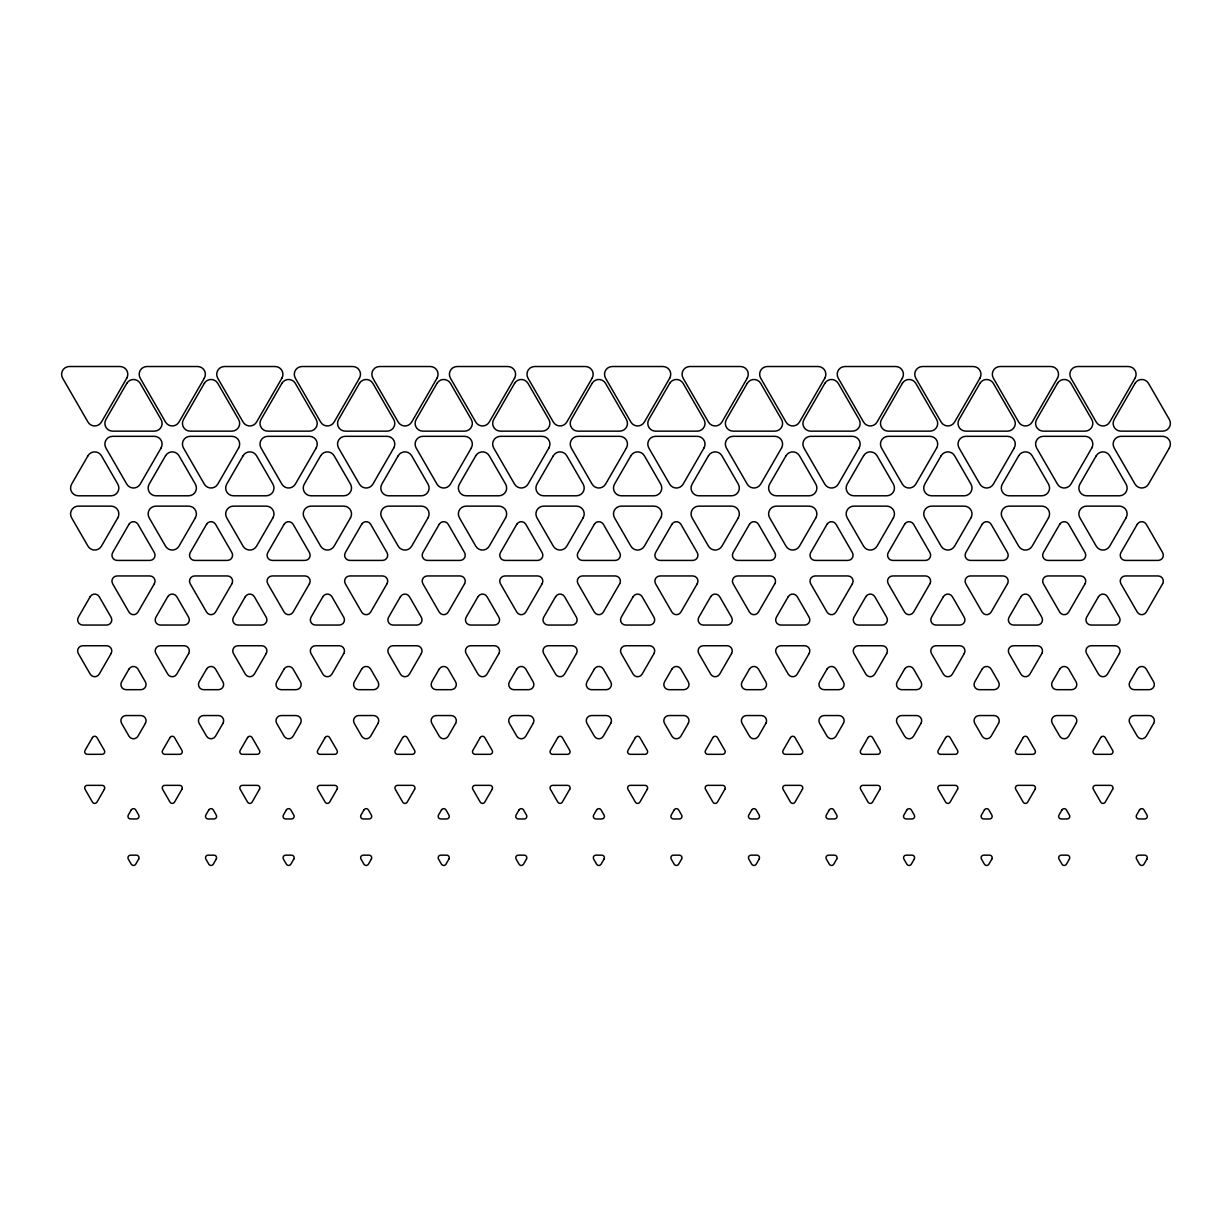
<?xml version="1.0" encoding="UTF-8"?>
<svg xmlns="http://www.w3.org/2000/svg" width="1232" height="1232" viewBox="0 0 1232 1232"><rect width="100%" height="100%" fill="white"/><g stroke="black" fill="none" stroke-linecap="round" stroke-linejoin="round"><path stroke-width="1.5" d="M126.773 378.162L101.424 422.099A7.762 7.762 0 0 1 87.996 422.099L62.632 378.162A7.762 7.762 0 0 1 69.362 366.52L120.058 366.52A7.762 7.762 0 0 1 126.773 378.162M126.773 383.352L105.89 419.527A7.762 7.762 0 0 0 112.605 431.154L154.37 431.154A7.762 7.762 0 0 0 161.084 419.527L140.202 383.352A7.762 7.762 0 0 0 126.773 383.352M87.996 455.732L71.595 484.161A7.762 7.762 0 0 0 78.309 495.788L111.111 495.788A7.762 7.762 0 0 0 117.825 484.161L101.424 455.732A7.762 7.762 0 0 0 87.996 455.732M117.825 517.763L101.424 546.192A7.762 7.762 0 0 1 87.996 546.192L71.595 517.763A7.762 7.762 0 0 1 78.309 506.136L111.111 506.136A7.762 7.762 0 0 1 117.825 517.763M161.084 447.955L140.202 484.145A7.762 7.762 0 0 1 126.773 484.145L105.89 447.955A7.762 7.762 0 0 1 112.605 436.328L154.37 436.328A7.762 7.762 0 0 1 161.084 447.955M204.343 378.162L178.979 422.099A7.762 7.762 0 0 1 165.55 422.099L140.202 378.162A7.762 7.762 0 0 1 146.916 366.52L197.613 366.52A7.762 7.762 0 0 1 204.343 378.162M204.327 383.352L183.46 419.527A7.762 7.762 0 0 0 190.175 431.154L231.924 431.154A7.762 7.762 0 0 0 238.638 419.527L217.771 383.352A7.762 7.762 0 0 0 204.327 383.352M165.55 455.732L149.149 484.161A7.762 7.762 0 0 0 155.863 495.788L188.665 495.788A7.762 7.762 0 0 0 195.38 484.161L178.979 455.732A7.762 7.762 0 0 0 165.55 455.732M129.006 524.247L112.605 552.675A5.174 5.174 0 0 0 117.086 560.421L149.888 560.421A5.174 5.174 0 0 0 154.37 552.675L137.969 524.247A5.174 5.174 0 0 0 129.006 524.247M90.229 596.642L78.309 617.309A5.174 5.174 0 0 0 82.79 625.055L106.63 625.055A5.174 5.174 0 0 0 111.111 617.309L99.191 596.642A5.174 5.174 0 0 0 90.229 596.642M111.111 653.499L99.191 674.166A5.174 5.174 0 0 1 90.229 674.166L78.309 653.499A5.174 5.174 0 0 1 82.79 645.737L106.63 645.737A5.174 5.174 0 0 1 111.111 653.499M154.37 583.691L137.969 612.119A5.174 5.174 0 0 1 129.006 612.119L112.605 583.691A5.174 5.174 0 0 1 117.086 575.945L149.888 575.945A5.174 5.174 0 0 1 154.37 583.691M195.38 517.763L178.979 546.192A7.762 7.762 0 0 1 165.55 546.192L149.149 517.763A7.762 7.762 0 0 1 155.863 506.136L188.665 506.136A7.762 7.762 0 0 1 195.38 517.763M238.638 447.955L217.771 484.145A7.762 7.762 0 0 1 204.327 484.145L183.46 447.955A7.762 7.762 0 0 1 190.175 436.328L231.924 436.328A7.762 7.762 0 0 1 238.638 447.955M281.897 378.162L256.549 422.099A7.762 7.762 0 0 1 243.104 422.099L217.756 378.162A7.762 7.762 0 0 1 224.47 366.52L275.183 366.52A7.762 7.762 0 0 1 281.897 378.162M281.897 383.352L261.015 419.527A7.762 7.762 0 0 0 267.729 431.154L309.478 431.154A7.762 7.762 0 0 0 316.208 419.527L295.326 383.352A7.762 7.762 0 0 0 281.897 383.352M243.104 455.732L226.703 484.161A7.762 7.762 0 0 0 233.433 495.788L266.22 495.788A7.762 7.762 0 0 0 272.95 484.161L256.549 455.732A7.762 7.762 0 0 0 243.104 455.732M206.576 524.247L190.175 552.675A5.174 5.174 0 0 0 194.656 560.421L227.443 560.421A5.174 5.174 0 0 0 231.924 552.675L215.523 524.247A5.174 5.174 0 0 0 206.576 524.247M167.783 596.642L155.863 617.309A5.174 5.174 0 0 0 160.345 625.055L184.184 625.055A5.174 5.174 0 0 0 188.665 617.309L176.746 596.642A5.174 5.174 0 0 0 167.783 596.642M129.006 669.038L121.568 681.943A5.174 5.174 0 0 0 126.034 689.689L140.941 689.689A5.174 5.174 0 0 0 145.407 681.943L137.969 669.038A5.174 5.174 0 0 0 129.006 669.038M92.462 737.537L85.023 750.457A2.587 2.587 0 0 0 87.256 754.323L102.148 754.323A2.587 2.587 0 0 0 104.397 750.457L96.943 737.537A2.587 2.587 0 0 0 92.462 737.537M104.397 789.235L96.943 802.14A2.587 2.587 0 0 1 92.462 802.14L85.023 789.235A2.587 2.587 0 0 1 87.256 785.354L102.148 785.354A2.587 2.587 0 0 1 104.397 789.235M145.407 723.307L137.969 736.212A5.174 5.174 0 0 1 129.006 736.212L121.568 723.307A5.174 5.174 0 0 1 126.034 715.546L140.941 715.546A5.174 5.174 0 0 1 145.407 723.307M188.665 653.499L176.746 674.166A5.174 5.174 0 0 1 167.783 674.166L155.863 653.499A5.174 5.174 0 0 1 160.345 645.737L184.184 645.737A5.174 5.174 0 0 1 188.665 653.499M231.924 583.691L215.523 612.119A5.174 5.174 0 0 1 206.576 612.119L190.175 583.691A5.174 5.174 0 0 1 194.656 575.945L227.443 575.945A5.174 5.174 0 0 1 231.924 583.691M272.95 517.763L256.549 546.192A7.762 7.762 0 0 1 243.104 546.192L226.703 517.763A7.762 7.762 0 0 1 233.433 506.136L266.22 506.136A7.762 7.762 0 0 1 272.95 517.763M316.208 447.955L295.326 484.145A7.762 7.762 0 0 1 281.897 484.145L261.015 447.955A7.762 7.762 0 0 1 267.729 436.328L309.478 436.328A7.762 7.762 0 0 1 316.208 447.955M359.451 378.162L334.103 422.099A7.762 7.762 0 0 1 320.674 422.099L295.326 378.162A7.762 7.762 0 0 1 302.04 366.52L352.737 366.52A7.762 7.762 0 0 1 359.451 378.162M359.451 383.352L338.569 419.527A7.762 7.762 0 0 0 345.299 431.154L387.048 431.154A7.762 7.762 0 0 0 393.763 419.527L372.88 383.352A7.762 7.762 0 0 0 359.451 383.352M320.674 455.732L304.273 484.161A7.762 7.762 0 0 0 310.988 495.788L343.79 495.788A7.762 7.762 0 0 0 350.504 484.161L334.103 455.732A7.762 7.762 0 0 0 320.674 455.732M284.13 524.247L267.729 552.675A5.174 5.174 0 0 0 272.21 560.421L305.012 560.421A5.174 5.174 0 0 0 309.478 552.675L293.093 524.247A5.174 5.174 0 0 0 284.13 524.247M245.353 596.642L233.433 617.309A5.174 5.174 0 0 0 237.899 625.055L261.754 625.055A5.174 5.174 0 0 0 266.235 617.309L254.3 596.642A5.174 5.174 0 0 0 245.353 596.642M206.576 669.038L199.122 681.943A5.174 5.174 0 0 0 203.603 689.689L218.495 689.689A5.174 5.174 0 0 0 222.977 681.943L215.523 669.038A5.174 5.174 0 0 0 206.576 669.038M170.031 737.537L162.578 750.457A2.587 2.587 0 0 0 164.826 754.323L179.718 754.323A2.587 2.587 0 0 0 181.951 750.457L174.513 737.537A2.587 2.587 0 0 0 170.031 737.537M131.254 809.932L128.282 815.076A2.587 2.587 0 0 0 130.515 818.957L136.459 818.957A2.587 2.587 0 0 0 138.692 815.076L135.72 809.932A2.587 2.587 0 0 0 131.254 809.932M138.692 859.027L135.72 864.186A2.587 2.587 0 0 1 131.254 864.186L128.282 859.027A2.587 2.587 0 0 1 130.515 855.162L136.459 855.162A2.587 2.587 0 0 1 138.692 859.027M181.951 789.235L174.513 802.14A2.587 2.587 0 0 1 170.031 802.14L162.578 789.235A2.587 2.587 0 0 1 164.826 785.354L179.718 785.354A2.587 2.587 0 0 1 181.951 789.235M222.977 723.307L215.523 736.212A5.174 5.174 0 0 1 206.576 736.212L199.122 723.307A5.174 5.174 0 0 1 203.603 715.546L218.495 715.546A5.174 5.174 0 0 1 222.977 723.307M266.235 653.499L254.3 674.166A5.174 5.174 0 0 1 245.353 674.166L233.433 653.499A5.174 5.174 0 0 1 237.899 645.737L261.754 645.737A5.174 5.174 0 0 1 266.235 653.499M309.478 583.691L293.093 612.119A5.174 5.174 0 0 1 284.13 612.119L267.729 583.691A5.174 5.174 0 0 1 272.21 575.945L305.012 575.945A5.174 5.174 0 0 1 309.478 583.691M350.504 517.763L334.103 546.192A7.762 7.762 0 0 1 320.674 546.192L304.273 517.763A7.762 7.762 0 0 1 310.988 506.136L343.79 506.136A7.762 7.762 0 0 1 350.504 517.763M393.763 447.955L372.88 484.145A7.762 7.762 0 0 1 359.451 484.145L338.569 447.955A7.762 7.762 0 0 1 345.299 436.328L387.048 436.328A7.762 7.762 0 0 1 393.763 447.955M437.021 378.162L411.673 422.099A7.762 7.762 0 0 1 398.229 422.099L372.88 378.162A7.762 7.762 0 0 1 379.595 366.52L430.291 366.52A7.762 7.762 0 0 1 437.021 378.162M437.006 383.352L416.139 419.527A7.762 7.762 0 0 0 422.853 431.154L464.603 431.154A7.762 7.762 0 0 0 471.317 419.527L450.45 383.352A7.762 7.762 0 0 0 437.006 383.352M398.229 455.732L381.828 484.161A7.762 7.762 0 0 0 388.542 495.788L421.344 495.788A7.762 7.762 0 0 0 428.058 484.161L411.673 455.732A7.762 7.762 0 0 0 398.229 455.732M361.684 524.247L345.283 552.675A5.174 5.174 0 0 0 349.765 560.421L382.567 560.421A5.174 5.174 0 0 0 387.048 552.675L370.647 524.247A5.174 5.174 0 0 0 361.684 524.247M322.907 596.642L310.988 617.309A5.174 5.174 0 0 0 315.469 625.055L339.308 625.055A5.174 5.174 0 0 0 343.79 617.309L331.87 596.642A5.174 5.174 0 0 0 322.907 596.642M284.13 669.038L276.676 681.943A5.174 5.174 0 0 0 281.158 689.689L296.05 689.689A5.174 5.174 0 0 0 300.531 681.943L293.093 669.038A5.174 5.174 0 0 0 284.13 669.038M247.586 737.537L240.148 750.457A2.587 2.587 0 0 0 242.381 754.323L257.272 754.323A2.587 2.587 0 0 0 259.505 750.457L252.067 737.537A2.587 2.587 0 0 0 247.586 737.537M208.809 809.932L205.836 815.076A2.587 2.587 0 0 0 208.085 818.957L214.014 818.957A2.587 2.587 0 0 0 216.262 815.076L213.29 809.932A2.587 2.587 0 0 0 208.809 809.932M216.262 859.027L213.29 864.186A2.587 2.587 0 0 1 208.809 864.186L205.836 859.027A2.587 2.587 0 0 1 208.085 855.162L214.014 855.162A2.587 2.587 0 0 1 216.262 859.027M259.505 789.235L252.067 802.14A2.587 2.587 0 0 1 247.586 802.14L240.148 789.235A2.587 2.587 0 0 1 242.381 785.354L257.272 785.354A2.587 2.587 0 0 1 259.505 789.235M300.531 723.307L293.093 736.212A5.174 5.174 0 0 1 284.13 736.212L276.676 723.307A5.174 5.174 0 0 1 281.158 715.546L296.05 715.546A5.174 5.174 0 0 1 300.531 723.307M343.79 653.499L331.87 674.166A5.174 5.174 0 0 1 322.907 674.166L310.988 653.499A5.174 5.174 0 0 1 315.469 645.737L339.308 645.737A5.174 5.174 0 0 1 343.79 653.499M387.048 583.691L370.647 612.119A5.174 5.174 0 0 1 361.684 612.119L345.283 583.691A5.174 5.174 0 0 1 349.765 575.945L382.567 575.945A5.174 5.174 0 0 1 387.048 583.691M428.058 517.763L411.673 546.192A7.762 7.762 0 0 1 398.229 546.192L381.828 517.763A7.762 7.762 0 0 1 388.542 506.136L421.344 506.136A7.762 7.762 0 0 1 428.058 517.763M471.317 447.955L450.45 484.145A7.762 7.762 0 0 1 437.006 484.145L416.139 447.955A7.762 7.762 0 0 1 422.853 436.328L464.603 436.328A7.762 7.762 0 0 1 471.317 447.955M514.576 378.162L489.227 422.099A7.762 7.762 0 0 1 475.783 422.099L450.435 378.162A7.762 7.762 0 0 1 457.149 366.52L507.861 366.52A7.762 7.762 0 0 1 514.576 378.162M514.576 383.352L493.693 419.527A7.762 7.762 0 0 0 500.408 431.154L542.157 431.154A7.762 7.762 0 0 0 548.887 419.527L528.004 383.352A7.762 7.762 0 0 0 514.576 383.352M475.783 455.732L459.397 484.161A7.762 7.762 0 0 0 466.112 495.788L498.914 495.788A7.762 7.762 0 0 0 505.628 484.161L489.227 455.732A7.762 7.762 0 0 0 475.783 455.732M439.254 524.247L422.853 552.675A5.174 5.174 0 0 0 427.335 560.421L460.121 560.421A5.174 5.174 0 0 0 464.603 552.675L448.202 524.247A5.174 5.174 0 0 0 439.254 524.247M400.462 596.642L388.542 617.309A5.174 5.174 0 0 0 393.023 625.055L416.863 625.055A5.174 5.174 0 0 0 421.344 617.309L409.424 596.642A5.174 5.174 0 0 0 400.462 596.642M361.684 669.038L354.246 681.943A5.174 5.174 0 0 0 358.728 689.689L373.619 689.689A5.174 5.174 0 0 0 378.085 681.943L370.647 669.038A5.174 5.174 0 0 0 361.684 669.038M325.156 737.537L317.702 750.457A2.587 2.587 0 0 0 319.935 754.323L334.827 754.323A2.587 2.587 0 0 0 337.075 750.457L329.622 737.537A2.587 2.587 0 0 0 325.156 737.537M286.363 809.932L283.391 815.076A2.587 2.587 0 0 0 285.639 818.957L291.584 818.957A2.587 2.587 0 0 0 293.817 815.076L290.844 809.932A2.587 2.587 0 0 0 286.363 809.932M293.817 859.027L290.844 864.186A2.587 2.587 0 0 1 286.363 864.186L283.391 859.027A2.587 2.587 0 0 1 285.639 855.162L291.584 855.162A2.587 2.587 0 0 1 293.817 859.027M337.075 789.235L329.622 802.14A2.587 2.587 0 0 1 325.156 802.14L317.702 789.235A2.587 2.587 0 0 1 319.935 785.354L334.827 785.354A2.587 2.587 0 0 1 337.075 789.235M378.085 723.307L370.647 736.212A5.174 5.174 0 0 1 361.684 736.212L354.246 723.307A5.174 5.174 0 0 1 358.728 715.546L373.619 715.546A5.174 5.174 0 0 1 378.085 723.307M421.344 653.499L409.424 674.166A5.174 5.174 0 0 1 400.462 674.166L388.542 653.499A5.174 5.174 0 0 1 393.023 645.737L416.863 645.737A5.174 5.174 0 0 1 421.344 653.499M464.603 583.691L448.202 612.119A5.174 5.174 0 0 1 439.254 612.119L422.853 583.691A5.174 5.174 0 0 1 427.335 575.945L460.121 575.945A5.174 5.174 0 0 1 464.603 583.691M505.628 517.763L489.227 546.192A7.762 7.762 0 0 1 475.783 546.192L459.397 517.763A7.762 7.762 0 0 1 466.112 506.136L498.914 506.136A7.762 7.762 0 0 1 505.628 517.763M548.887 447.955L528.004 484.145A7.762 7.762 0 0 1 514.576 484.145L493.693 447.955A7.762 7.762 0 0 1 500.408 436.328L542.157 436.328A7.762 7.762 0 0 1 548.887 447.955M592.13 378.162L566.782 422.099A7.762 7.762 0 0 1 553.353 422.099L528.004 378.162A7.762 7.762 0 0 1 534.719 366.52L585.416 366.52A7.762 7.762 0 0 1 592.13 378.162M592.13 383.352L571.248 419.527A7.762 7.762 0 0 0 577.977 431.154L619.727 431.154A7.762 7.762 0 0 0 626.441 419.527L605.559 383.352A7.762 7.762 0 0 0 592.13 383.352M553.353 455.732L536.952 484.161A7.762 7.762 0 0 0 543.666 495.788L576.468 495.788A7.762 7.762 0 0 0 583.183 484.161L566.782 455.732A7.762 7.762 0 0 0 553.353 455.732M516.809 524.247L500.408 552.675A5.174 5.174 0 0 0 504.889 560.421L537.691 560.421A5.174 5.174 0 0 0 542.172 552.675L525.771 524.247A5.174 5.174 0 0 0 516.809 524.247M478.031 596.642L466.112 617.309A5.174 5.174 0 0 0 470.593 625.055L494.432 625.055A5.174 5.174 0 0 0 498.914 617.309L486.994 596.642A5.174 5.174 0 0 0 478.031 596.642M439.254 669.038L431.801 681.943A5.174 5.174 0 0 0 436.282 689.689L451.174 689.689A5.174 5.174 0 0 0 455.655 681.943L448.202 669.038A5.174 5.174 0 0 0 439.254 669.038M402.71 737.537L395.256 750.457A2.587 2.587 0 0 0 397.505 754.323L412.397 754.323A2.587 2.587 0 0 0 414.63 750.457L407.191 737.537A2.587 2.587 0 0 0 402.71 737.537M363.933 809.932L360.961 815.076A2.587 2.587 0 0 0 363.194 818.957L369.138 818.957A2.587 2.587 0 0 0 371.371 815.076L368.414 809.932A2.587 2.587 0 0 0 363.933 809.932M371.371 859.027L368.414 864.186A2.587 2.587 0 0 1 363.933 864.186L360.961 859.027A2.587 2.587 0 0 1 363.194 855.162L369.138 855.162A2.587 2.587 0 0 1 371.371 859.027M414.63 789.235L407.191 802.14A2.587 2.587 0 0 1 402.71 802.14L395.256 789.235A2.587 2.587 0 0 1 397.505 785.354L412.397 785.354A2.587 2.587 0 0 1 414.63 789.235M455.655 723.307L448.202 736.212A5.174 5.174 0 0 1 439.254 736.212L431.801 723.307A5.174 5.174 0 0 1 436.282 715.546L451.174 715.546A5.174 5.174 0 0 1 455.655 723.307M498.914 653.499L486.994 674.166A5.174 5.174 0 0 1 478.031 674.166L466.112 653.499A5.174 5.174 0 0 1 470.593 645.737L494.432 645.737A5.174 5.174 0 0 1 498.914 653.499M542.172 583.691L525.771 612.119A5.174 5.174 0 0 1 516.809 612.119L500.408 583.691A5.174 5.174 0 0 1 504.889 575.945L537.691 575.945A5.174 5.174 0 0 1 542.172 583.691M583.183 517.763L566.782 546.192A7.762 7.762 0 0 1 553.353 546.192L536.952 517.763A7.762 7.762 0 0 1 543.666 506.136L576.468 506.136A7.762 7.762 0 0 1 583.183 517.763M626.441 447.955L605.559 484.145A7.762 7.762 0 0 1 592.13 484.145L571.248 447.955A7.762 7.762 0 0 1 577.977 436.328L619.727 436.328A7.762 7.762 0 0 1 626.441 447.955M669.7 378.162L644.351 422.099A7.762 7.762 0 0 1 630.907 422.099L605.559 378.162A7.762 7.762 0 0 1 612.273 366.52L662.985 366.52A7.762 7.762 0 0 1 669.7 378.162M669.684 383.352L648.817 419.527A7.762 7.762 0 0 0 655.532 431.154L697.281 431.154A7.762 7.762 0 0 0 703.996 419.527L683.129 383.352A7.762 7.762 0 0 0 669.684 383.352M630.907 455.732L614.506 484.161A7.762 7.762 0 0 0 621.236 495.788L654.023 495.788A7.762 7.762 0 0 0 660.752 484.161L644.351 455.732A7.762 7.762 0 0 0 630.907 455.732M594.363 524.247L577.977 552.675A5.174 5.174 0 0 0 582.443 560.421L615.245 560.421A5.174 5.174 0 0 0 619.727 552.675L603.326 524.247A5.174 5.174 0 0 0 594.363 524.247M555.586 596.642L543.666 617.309A5.174 5.174 0 0 0 548.148 625.055L571.987 625.055A5.174 5.174 0 0 0 576.468 617.309L564.549 596.642A5.174 5.174 0 0 0 555.586 596.642M516.809 669.038L509.37 681.943A5.174 5.174 0 0 0 513.836 689.689L528.728 689.689A5.174 5.174 0 0 0 533.21 681.943L525.771 669.038A5.174 5.174 0 0 0 516.809 669.038M480.264 737.537L472.826 750.457A2.587 2.587 0 0 0 475.059 754.323L489.951 754.323A2.587 2.587 0 0 0 492.199 750.457L484.746 737.537A2.587 2.587 0 0 0 480.264 737.537M441.487 809.932L438.515 815.076A2.587 2.587 0 0 0 440.763 818.957L446.692 818.957A2.587 2.587 0 0 0 448.941 815.076L445.969 809.932A2.587 2.587 0 0 0 441.487 809.932M448.941 859.027L445.969 864.186A2.587 2.587 0 0 1 441.487 864.186L438.515 859.027A2.587 2.587 0 0 1 440.763 855.162L446.692 855.162A2.587 2.587 0 0 1 448.941 859.027M492.199 789.235L484.746 802.14A2.587 2.587 0 0 1 480.264 802.14L472.826 789.235A2.587 2.587 0 0 1 475.059 785.354L489.951 785.354A2.587 2.587 0 0 1 492.199 789.235M533.21 723.307L525.771 736.212A5.174 5.174 0 0 1 516.809 736.212L509.37 723.307A5.174 5.174 0 0 1 513.836 715.546L528.728 715.546A5.174 5.174 0 0 1 533.21 723.307M576.468 653.499L564.549 674.166A5.174 5.174 0 0 1 555.586 674.166L543.666 653.499A5.174 5.174 0 0 1 548.148 645.737L571.987 645.737A5.174 5.174 0 0 1 576.468 653.499M619.727 583.691L603.326 612.119A5.174 5.174 0 0 1 594.363 612.119L577.977 583.691A5.174 5.174 0 0 1 582.443 575.945L615.245 575.945A5.174 5.174 0 0 1 619.727 583.691M660.752 517.763L644.351 546.192A7.762 7.762 0 0 1 630.907 546.192L614.506 517.763A7.762 7.762 0 0 1 621.236 506.136L654.023 506.136A7.762 7.762 0 0 1 660.752 517.763M703.996 447.955L683.129 484.145A7.762 7.762 0 0 1 669.684 484.145L648.817 447.955A7.762 7.762 0 0 1 655.532 436.328L697.281 436.328A7.762 7.762 0 0 1 703.996 447.955M747.254 378.162L721.906 422.099A7.762 7.762 0 0 1 708.477 422.099L683.113 378.162A7.762 7.762 0 0 1 689.843 366.52L740.54 366.52A7.762 7.762 0 0 1 747.254 378.162M747.254 383.352L726.372 419.527A7.762 7.762 0 0 0 733.086 431.154L774.851 431.154A7.762 7.762 0 0 0 781.565 419.527L760.683 383.352A7.762 7.762 0 0 0 747.254 383.352M708.477 455.732L692.076 484.161A7.762 7.762 0 0 0 698.79 495.788L731.592 495.788A7.762 7.762 0 0 0 738.307 484.161L721.906 455.732A7.762 7.762 0 0 0 708.477 455.732M671.933 524.247L655.532 552.675A5.174 5.174 0 0 0 660.013 560.421L692.8 560.421A5.174 5.174 0 0 0 697.281 552.675L680.88 524.247A5.174 5.174 0 0 0 671.933 524.247M633.156 596.642L621.221 617.309A5.174 5.174 0 0 0 625.702 625.055L649.557 625.055A5.174 5.174 0 0 0 654.023 617.309L642.103 596.642A5.174 5.174 0 0 0 633.156 596.642M594.363 669.038L586.925 681.943A5.174 5.174 0 0 0 591.406 689.689L606.298 689.689A5.174 5.174 0 0 0 610.779 681.943L603.326 669.038A5.174 5.174 0 0 0 594.363 669.038M557.834 737.537L550.381 750.457A2.587 2.587 0 0 0 552.629 754.323L567.521 754.323A2.587 2.587 0 0 0 569.754 750.457L562.3 737.537A2.587 2.587 0 0 0 557.834 737.537M519.042 809.932L516.085 815.076A2.587 2.587 0 0 0 518.318 818.957L524.262 818.957A2.587 2.587 0 0 0 526.495 815.076L523.523 809.932A2.587 2.587 0 0 0 519.042 809.932M526.495 859.027L523.523 864.186A2.587 2.587 0 0 1 519.042 864.186L516.085 859.027A2.587 2.587 0 0 1 518.318 855.162L524.262 855.162A2.587 2.587 0 0 1 526.495 859.027M569.754 789.235L562.3 802.14A2.587 2.587 0 0 1 557.834 802.14L550.381 789.235A2.587 2.587 0 0 1 552.629 785.354L567.521 785.354A2.587 2.587 0 0 1 569.754 789.235M610.779 723.307L603.326 736.212A5.174 5.174 0 0 1 594.363 736.212L586.925 723.307A5.174 5.174 0 0 1 591.406 715.546L606.298 715.546A5.174 5.174 0 0 1 610.779 723.307M654.023 653.499L642.103 674.166A5.174 5.174 0 0 1 633.156 674.166L621.221 653.499A5.174 5.174 0 0 1 625.702 645.737L649.557 645.737A5.174 5.174 0 0 1 654.023 653.499M697.281 583.691L680.88 612.119A5.174 5.174 0 0 1 671.933 612.119L655.532 583.691A5.174 5.174 0 0 1 660.013 575.945L692.8 575.945A5.174 5.174 0 0 1 697.281 583.691M738.307 517.763L721.906 546.192A7.762 7.762 0 0 1 708.477 546.192L692.076 517.763A7.762 7.762 0 0 1 698.79 506.136L731.592 506.136A7.762 7.762 0 0 1 738.307 517.763M781.565 447.955L760.683 484.145A7.762 7.762 0 0 1 747.254 484.145L726.372 447.955A7.762 7.762 0 0 1 733.086 436.328L774.851 436.328A7.762 7.762 0 0 1 781.565 447.955M824.824 378.162L799.46 422.099A7.762 7.762 0 0 1 786.031 422.099L760.683 378.162A7.762 7.762 0 0 1 767.397 366.52L818.094 366.52A7.762 7.762 0 0 1 824.824 378.162M824.809 383.352L803.942 419.527A7.762 7.762 0 0 0 810.656 431.154L852.405 431.154A7.762 7.762 0 0 0 859.12 419.527L838.253 383.352A7.762 7.762 0 0 0 824.809 383.352M786.031 455.732L769.63 484.161A7.762 7.762 0 0 0 776.345 495.788L809.147 495.788A7.762 7.762 0 0 0 815.861 484.161L799.46 455.732A7.762 7.762 0 0 0 786.031 455.732M749.487 524.247L733.086 552.675A5.174 5.174 0 0 0 737.568 560.421L770.37 560.421A5.174 5.174 0 0 0 774.851 552.675L758.45 524.247A5.174 5.174 0 0 0 749.487 524.247M710.71 596.642L698.79 617.309A5.174 5.174 0 0 0 703.272 625.055L727.111 625.055A5.174 5.174 0 0 0 731.592 617.309L719.673 596.642A5.174 5.174 0 0 0 710.71 596.642M671.933 669.038L664.479 681.943A5.174 5.174 0 0 0 668.961 689.689L683.852 689.689A5.174 5.174 0 0 0 688.334 681.943L680.88 669.038A5.174 5.174 0 0 0 671.933 669.038M635.389 737.537L627.935 750.457A2.587 2.587 0 0 0 630.183 754.323L645.075 754.323A2.587 2.587 0 0 0 647.308 750.457L639.87 737.537A2.587 2.587 0 0 0 635.389 737.537M596.611 809.932L593.639 815.076A2.587 2.587 0 0 0 595.872 818.957L601.817 818.957A2.587 2.587 0 0 0 604.065 815.076L601.093 809.932A2.587 2.587 0 0 0 596.611 809.932M604.065 859.027L601.093 864.186A2.587 2.587 0 0 1 596.611 864.186L593.639 859.027A2.587 2.587 0 0 1 595.872 855.162L601.817 855.162A2.587 2.587 0 0 1 604.065 859.027M647.308 789.235L639.87 802.14A2.587 2.587 0 0 1 635.389 802.14L627.935 789.235A2.587 2.587 0 0 1 630.183 785.354L645.075 785.354A2.587 2.587 0 0 1 647.308 789.235M688.334 723.307L680.88 736.212A5.174 5.174 0 0 1 671.933 736.212L664.479 723.307A5.174 5.174 0 0 1 668.961 715.546L683.852 715.546A5.174 5.174 0 0 1 688.334 723.307M731.592 653.499L719.673 674.166A5.174 5.174 0 0 1 710.71 674.166L698.79 653.499A5.174 5.174 0 0 1 703.272 645.737L727.111 645.737A5.174 5.174 0 0 1 731.592 653.499M774.851 583.691L758.45 612.119A5.174 5.174 0 0 1 749.487 612.119L733.086 583.691A5.174 5.174 0 0 1 737.568 575.945L770.37 575.945A5.174 5.174 0 0 1 774.851 583.691M815.861 517.763L799.46 546.192A7.762 7.762 0 0 1 786.031 546.192L769.63 517.763A7.762 7.762 0 0 1 776.345 506.136L809.147 506.136A7.762 7.762 0 0 1 815.861 517.763M859.12 447.955L838.253 484.145A7.762 7.762 0 0 1 824.809 484.145L803.942 447.955A7.762 7.762 0 0 1 810.656 436.328L852.405 436.328A7.762 7.762 0 0 1 859.12 447.955M902.378 378.162L877.03 422.099A7.762 7.762 0 0 1 863.586 422.099L838.237 378.162A7.762 7.762 0 0 1 844.952 366.52L895.664 366.52A7.762 7.762 0 0 1 902.378 378.162M902.363 383.352L881.496 419.527A7.762 7.762 0 0 0 888.21 431.154L929.96 431.154A7.762 7.762 0 0 0 936.674 419.527L915.807 383.352A7.762 7.762 0 0 0 902.363 383.352M863.586 455.732L847.185 484.161A7.762 7.762 0 0 0 853.915 495.788L886.701 495.788A7.762 7.762 0 0 0 893.431 484.161L877.03 455.732A7.762 7.762 0 0 0 863.586 455.732M827.057 524.247L810.656 552.675A5.174 5.174 0 0 0 815.137 560.421L847.924 560.421A5.174 5.174 0 0 0 852.405 552.675L836.004 524.247A5.174 5.174 0 0 0 827.057 524.247M788.264 596.642L776.345 617.309A5.174 5.174 0 0 0 780.826 625.055L804.665 625.055A5.174 5.174 0 0 0 809.147 617.309L797.227 596.642A5.174 5.174 0 0 0 788.264 596.642M749.487 669.038L742.049 681.943A5.174 5.174 0 0 0 746.515 689.689L761.407 689.689A5.174 5.174 0 0 0 765.888 681.943L758.45 669.038A5.174 5.174 0 0 0 749.487 669.038M712.943 737.537L705.505 750.457A2.587 2.587 0 0 0 707.738 754.323L722.63 754.323A2.587 2.587 0 0 0 724.878 750.457L717.424 737.537A2.587 2.587 0 0 0 712.943 737.537M674.166 809.932L671.194 815.076A2.587 2.587 0 0 0 673.442 818.957L679.371 818.957A2.587 2.587 0 0 0 681.619 815.076L678.647 809.932A2.587 2.587 0 0 0 674.166 809.932M681.619 859.027L678.647 864.186A2.587 2.587 0 0 1 674.166 864.186L671.194 859.027A2.587 2.587 0 0 1 673.442 855.162L679.371 855.162A2.587 2.587 0 0 1 681.619 859.027M724.878 789.235L717.424 802.14A2.587 2.587 0 0 1 712.943 802.14L705.505 789.235A2.587 2.587 0 0 1 707.738 785.354L722.63 785.354A2.587 2.587 0 0 1 724.878 789.235M765.888 723.307L758.45 736.212A5.174 5.174 0 0 1 749.487 736.212L742.049 723.307A5.174 5.174 0 0 1 746.515 715.546L761.407 715.546A5.174 5.174 0 0 1 765.888 723.307M809.147 653.499L797.227 674.166A5.174 5.174 0 0 1 788.264 674.166L776.345 653.499A5.174 5.174 0 0 1 780.826 645.737L804.665 645.737A5.174 5.174 0 0 1 809.147 653.499M852.405 583.691L836.004 612.119A5.174 5.174 0 0 1 827.057 612.119L810.656 583.691A5.174 5.174 0 0 1 815.137 575.945L847.924 575.945A5.174 5.174 0 0 1 852.405 583.691M893.431 517.763L877.03 546.192A7.762 7.762 0 0 1 863.586 546.192L847.185 517.763A7.762 7.762 0 0 1 853.915 506.136L886.701 506.136A7.762 7.762 0 0 1 893.431 517.763M936.674 447.955L915.807 484.145A7.762 7.762 0 0 1 902.363 484.145L881.496 447.955A7.762 7.762 0 0 1 888.21 436.328L929.96 436.328A7.762 7.762 0 0 1 936.674 447.955M979.933 378.162L954.584 422.099A7.762 7.762 0 0 1 941.156 422.099L915.792 378.162A7.762 7.762 0 0 1 922.522 366.52L973.218 366.52A7.762 7.762 0 0 1 979.933 378.162M979.933 383.352L959.05 419.527A7.762 7.762 0 0 0 965.78 431.154L1007.53 431.154A7.762 7.762 0 0 0 1014.244 419.527L993.362 383.352A7.762 7.762 0 0 0 979.933 383.352M941.156 455.732L924.755 484.161A7.762 7.762 0 0 0 931.469 495.788L964.271 495.788A7.762 7.762 0 0 0 970.985 484.161L954.584 455.732A7.762 7.762 0 0 0 941.156 455.732M904.611 524.247L888.21 552.675A5.174 5.174 0 0 0 892.692 560.421L925.494 560.421A5.174 5.174 0 0 0 929.96 552.675L913.574 524.247A5.174 5.174 0 0 0 904.611 524.247M865.834 596.642L853.915 617.309A5.174 5.174 0 0 0 858.381 625.055L882.235 625.055A5.174 5.174 0 0 0 886.717 617.309L874.782 596.642A5.174 5.174 0 0 0 865.834 596.642M827.057 669.038L819.603 681.943A5.174 5.174 0 0 0 824.085 689.689L838.977 689.689A5.174 5.174 0 0 0 843.458 681.943L836.004 669.038A5.174 5.174 0 0 0 827.057 669.038M790.513 737.537L783.059 750.457A2.587 2.587 0 0 0 785.308 754.323L800.199 754.323A2.587 2.587 0 0 0 802.432 750.457L794.994 737.537A2.587 2.587 0 0 0 790.513 737.537M751.736 809.932L748.763 815.076A2.587 2.587 0 0 0 750.996 818.957L756.941 818.957A2.587 2.587 0 0 0 759.174 815.076L756.202 809.932A2.587 2.587 0 0 0 751.736 809.932M759.174 859.027L756.202 864.186A2.587 2.587 0 0 1 751.736 864.186L748.763 859.027A2.587 2.587 0 0 1 750.996 855.162L756.941 855.162A2.587 2.587 0 0 1 759.174 859.027M802.432 789.235L794.994 802.14A2.587 2.587 0 0 1 790.513 802.14L783.059 789.235A2.587 2.587 0 0 1 785.308 785.354L800.199 785.354A2.587 2.587 0 0 1 802.432 789.235M843.458 723.307L836.004 736.212A5.174 5.174 0 0 1 827.057 736.212L819.603 723.307A5.174 5.174 0 0 1 824.085 715.546L838.977 715.546A5.174 5.174 0 0 1 843.458 723.307M886.717 653.499L874.782 674.166A5.174 5.174 0 0 1 865.834 674.166L853.915 653.499A5.174 5.174 0 0 1 858.381 645.737L882.235 645.737A5.174 5.174 0 0 1 886.717 653.499M929.96 583.691L913.574 612.119A5.174 5.174 0 0 1 904.611 612.119L888.21 583.691A5.174 5.174 0 0 1 892.692 575.945L925.494 575.945A5.174 5.174 0 0 1 929.96 583.691M970.985 517.763L954.584 546.192A7.762 7.762 0 0 1 941.156 546.192L924.755 517.763A7.762 7.762 0 0 1 931.469 506.136L964.271 506.136A7.762 7.762 0 0 1 970.985 517.763M1014.244 447.955L993.362 484.145A7.762 7.762 0 0 1 979.933 484.145L959.05 447.955A7.762 7.762 0 0 1 965.78 436.328L1007.53 436.328A7.762 7.762 0 0 1 1014.244 447.955M1057.503 378.162L1032.154 422.099A7.762 7.762 0 0 1 1018.71 422.099L993.362 378.162A7.762 7.762 0 0 1 1000.076 366.52L1050.773 366.52A7.762 7.762 0 0 1 1057.503 378.162M1057.487 383.352L1036.62 419.527A7.762 7.762 0 0 0 1043.335 431.154L1085.084 431.154A7.762 7.762 0 0 0 1091.798 419.527L1070.931 383.352A7.762 7.762 0 0 0 1057.487 383.352M1018.71 455.732L1002.309 484.161A7.762 7.762 0 0 0 1009.023 495.788L1041.825 495.788A7.762 7.762 0 0 0 1048.54 484.161L1032.154 455.732A7.762 7.762 0 0 0 1018.71 455.732M982.166 524.247L965.765 552.675A5.174 5.174 0 0 0 970.246 560.421L1003.048 560.421A5.174 5.174 0 0 0 1007.53 552.675L991.129 524.247A5.174 5.174 0 0 0 982.166 524.247M943.389 596.642L931.469 617.309A5.174 5.174 0 0 0 935.95 625.055L959.79 625.055A5.174 5.174 0 0 0 964.271 617.309L952.351 596.642A5.174 5.174 0 0 0 943.389 596.642M904.611 669.038L897.158 681.943A5.174 5.174 0 0 0 901.639 689.689L916.531 689.689A5.174 5.174 0 0 0 921.012 681.943L913.574 669.038A5.174 5.174 0 0 0 904.611 669.038M868.067 737.537L860.629 750.457A2.587 2.587 0 0 0 862.862 754.323L877.754 754.323A2.587 2.587 0 0 0 879.987 750.457L872.549 737.537A2.587 2.587 0 0 0 868.067 737.537M829.29 809.932L826.318 815.076A2.587 2.587 0 0 0 828.566 818.957L834.495 818.957A2.587 2.587 0 0 0 836.744 815.076L833.771 809.932A2.587 2.587 0 0 0 829.29 809.932M836.744 859.027L833.771 864.186A2.587 2.587 0 0 1 829.29 864.186L826.318 859.027A2.587 2.587 0 0 1 828.566 855.162L834.495 855.162A2.587 2.587 0 0 1 836.744 859.027M879.987 789.235L872.549 802.14A2.587 2.587 0 0 1 868.067 802.14L860.629 789.235A2.587 2.587 0 0 1 862.862 785.354L877.754 785.354A2.587 2.587 0 0 1 879.987 789.235M921.012 723.307L913.574 736.212A5.174 5.174 0 0 1 904.611 736.212L897.158 723.307A5.174 5.174 0 0 1 901.639 715.546L916.531 715.546A5.174 5.174 0 0 1 921.012 723.307M964.271 653.499L952.351 674.166A5.174 5.174 0 0 1 943.389 674.166L931.469 653.499A5.174 5.174 0 0 1 935.95 645.737L959.79 645.737A5.174 5.174 0 0 1 964.271 653.499M1007.53 583.691L991.129 612.119A5.174 5.174 0 0 1 982.166 612.119L965.765 583.691A5.174 5.174 0 0 1 970.246 575.945L1003.048 575.945A5.174 5.174 0 0 1 1007.53 583.691M1048.54 517.763L1032.154 546.192A7.762 7.762 0 0 1 1018.71 546.192L1002.309 517.763A7.762 7.762 0 0 1 1009.023 506.136L1041.825 506.136A7.762 7.762 0 0 1 1048.54 517.763M1091.798 447.955L1070.931 484.145A7.762 7.762 0 0 1 1057.487 484.145L1036.62 447.955A7.762 7.762 0 0 1 1043.335 436.328L1085.084 436.328A7.762 7.762 0 0 1 1091.798 447.955M1135.057 378.162L1109.709 422.099A7.762 7.762 0 0 1 1096.264 422.099L1070.916 378.162A7.762 7.762 0 0 1 1077.63 366.52L1128.343 366.52A7.762 7.762 0 0 1 1135.057 378.162M1135.057 383.352L1114.175 419.527A7.762 7.762 0 0 0 1120.889 431.154L1162.638 431.154A7.762 7.762 0 0 0 1169.368 419.527L1148.486 383.352A7.762 7.762 0 0 0 1135.057 383.352M1096.264 455.732L1079.879 484.161A7.762 7.762 0 0 0 1086.593 495.788L1119.395 495.788A7.762 7.762 0 0 0 1126.11 484.161L1109.709 455.732A7.762 7.762 0 0 0 1096.264 455.732M1059.736 524.247L1043.335 552.675A5.174 5.174 0 0 0 1047.816 560.421L1080.603 560.421A5.174 5.174 0 0 0 1085.084 552.675L1068.683 524.247A5.174 5.174 0 0 0 1059.736 524.247M1020.943 596.642L1009.023 617.309A5.174 5.174 0 0 0 1013.505 625.055L1037.344 625.055A5.174 5.174 0 0 0 1041.825 617.309L1029.906 596.642A5.174 5.174 0 0 0 1020.943 596.642M982.166 669.038L974.728 681.943A5.174 5.174 0 0 0 979.209 689.689L994.101 689.689A5.174 5.174 0 0 0 998.567 681.943L991.129 669.038A5.174 5.174 0 0 0 982.166 669.038M945.637 737.537L938.183 750.457A2.587 2.587 0 0 0 940.416 754.323L955.308 754.323A2.587 2.587 0 0 0 957.557 750.457L950.103 737.537A2.587 2.587 0 0 0 945.637 737.537M906.844 809.932L903.872 815.076A2.587 2.587 0 0 0 906.121 818.957L912.065 818.957A2.587 2.587 0 0 0 914.298 815.076L911.326 809.932A2.587 2.587 0 0 0 906.844 809.932M914.298 859.027L911.326 864.186A2.587 2.587 0 0 1 906.844 864.186L903.872 859.027A2.587 2.587 0 0 1 906.121 855.162L912.065 855.162A2.587 2.587 0 0 1 914.298 859.027M957.557 789.235L950.103 802.14A2.587 2.587 0 0 1 945.637 802.14L938.183 789.235A2.587 2.587 0 0 1 940.416 785.354L955.308 785.354A2.587 2.587 0 0 1 957.557 789.235M998.567 723.307L991.129 736.212A5.174 5.174 0 0 1 982.166 736.212L974.728 723.307A5.174 5.174 0 0 1 979.209 715.546L994.101 715.546A5.174 5.174 0 0 1 998.567 723.307M1041.825 653.499L1029.906 674.166A5.174 5.174 0 0 1 1020.943 674.166L1009.023 653.499A5.174 5.174 0 0 1 1013.505 645.737L1037.344 645.737A5.174 5.174 0 0 1 1041.825 653.499M1085.084 583.691L1068.683 612.119A5.174 5.174 0 0 1 1059.736 612.119L1043.335 583.691A5.174 5.174 0 0 1 1047.816 575.945L1080.603 575.945A5.174 5.174 0 0 1 1085.084 583.691M1126.11 517.763L1109.709 546.192A7.762 7.762 0 0 1 1096.264 546.192L1079.879 517.763A7.762 7.762 0 0 1 1086.593 506.136L1119.395 506.136A7.762 7.762 0 0 1 1126.11 517.763M1169.368 447.955L1148.486 484.145A7.762 7.762 0 0 1 1135.057 484.145L1114.175 447.955A7.762 7.762 0 0 1 1120.889 436.328L1162.638 436.328A7.762 7.762 0 0 1 1169.368 447.955M1137.29 524.247L1120.889 552.675A5.174 5.174 0 0 0 1125.37 560.421L1158.172 560.421A5.174 5.174 0 0 0 1162.654 552.675L1146.253 524.247A5.174 5.174 0 0 0 1137.29 524.247M1098.513 596.642L1086.593 617.309A5.174 5.174 0 0 0 1091.059 625.055L1114.914 625.055A5.174 5.174 0 0 0 1119.395 617.309L1107.46 596.642A5.174 5.174 0 0 0 1098.513 596.642M1059.736 669.038L1052.282 681.943A5.174 5.174 0 0 0 1056.763 689.689L1071.655 689.689A5.174 5.174 0 0 0 1076.137 681.943L1068.683 669.038A5.174 5.174 0 0 0 1059.736 669.038M1023.191 737.537L1015.738 750.457A2.587 2.587 0 0 0 1017.986 754.323L1032.878 754.323A2.587 2.587 0 0 0 1035.111 750.457L1027.673 737.537A2.587 2.587 0 0 0 1023.191 737.537M984.414 809.932L981.442 815.076A2.587 2.587 0 0 0 983.675 818.957L989.619 818.957A2.587 2.587 0 0 0 991.852 815.076L988.896 809.932A2.587 2.587 0 0 0 984.414 809.932M991.852 859.027L988.896 864.186A2.587 2.587 0 0 1 984.414 864.186L981.442 859.027A2.587 2.587 0 0 1 983.675 855.162L989.619 855.162A2.587 2.587 0 0 1 991.852 859.027M1035.111 789.235L1027.673 802.14A2.587 2.587 0 0 1 1023.191 802.14L1015.738 789.235A2.587 2.587 0 0 1 1017.986 785.354L1032.878 785.354A2.587 2.587 0 0 1 1035.111 789.235M1076.137 723.307L1068.683 736.212A5.174 5.174 0 0 1 1059.736 736.212L1052.282 723.307A5.174 5.174 0 0 1 1056.763 715.546L1071.655 715.546A5.174 5.174 0 0 1 1076.137 723.307M1119.395 653.499L1107.46 674.166A5.174 5.174 0 0 1 1098.513 674.166L1086.593 653.499A5.174 5.174 0 0 1 1091.059 645.737L1114.914 645.737A5.174 5.174 0 0 1 1119.395 653.499M1162.654 583.691L1146.253 612.119A5.174 5.174 0 0 1 1137.29 612.119L1120.889 583.691A5.174 5.174 0 0 1 1125.37 575.945L1158.172 575.945A5.174 5.174 0 0 1 1162.654 583.691M1137.29 669.038L1129.852 681.943A5.174 5.174 0 0 0 1134.318 689.689L1149.21 689.689A5.174 5.174 0 0 0 1153.691 681.943L1146.253 669.038A5.174 5.174 0 0 0 1137.29 669.038M1100.746 737.537L1093.308 750.457A2.587 2.587 0 0 0 1095.541 754.323L1110.432 754.323A2.587 2.587 0 0 0 1112.681 750.457L1105.227 737.537A2.587 2.587 0 0 0 1100.746 737.537M1061.969 809.932L1058.996 815.076A2.587 2.587 0 0 0 1061.245 818.957L1067.174 818.957A2.587 2.587 0 0 0 1069.422 815.076L1066.45 809.932A2.587 2.587 0 0 0 1061.969 809.932M1069.422 859.027L1066.45 864.186A2.587 2.587 0 0 1 1061.969 864.186L1058.996 859.027A2.587 2.587 0 0 1 1061.245 855.162L1067.174 855.162A2.587 2.587 0 0 1 1069.422 859.027M1112.681 789.235L1105.227 802.14A2.587 2.587 0 0 1 1100.746 802.14L1093.308 789.235A2.587 2.587 0 0 1 1095.541 785.354L1110.432 785.354A2.587 2.587 0 0 1 1112.681 789.235M1153.691 723.307L1146.253 736.212A5.174 5.174 0 0 1 1137.29 736.212L1129.852 723.307A5.174 5.174 0 0 1 1134.318 715.546L1149.21 715.546A5.174 5.174 0 0 1 1153.691 723.307M1139.523 809.932L1136.566 815.076A2.587 2.587 0 0 0 1138.799 818.957L1144.744 818.957A2.587 2.587 0 0 0 1146.977 815.076L1144.004 809.932A2.587 2.587 0 0 0 1139.523 809.932M1146.977 859.027L1144.004 864.186A2.587 2.587 0 0 1 1139.523 864.186L1136.566 859.027A2.587 2.587 0 0 1 1138.799 855.162L1144.744 855.162A2.587 2.587 0 0 1 1146.977 859.027"/></g></svg>
